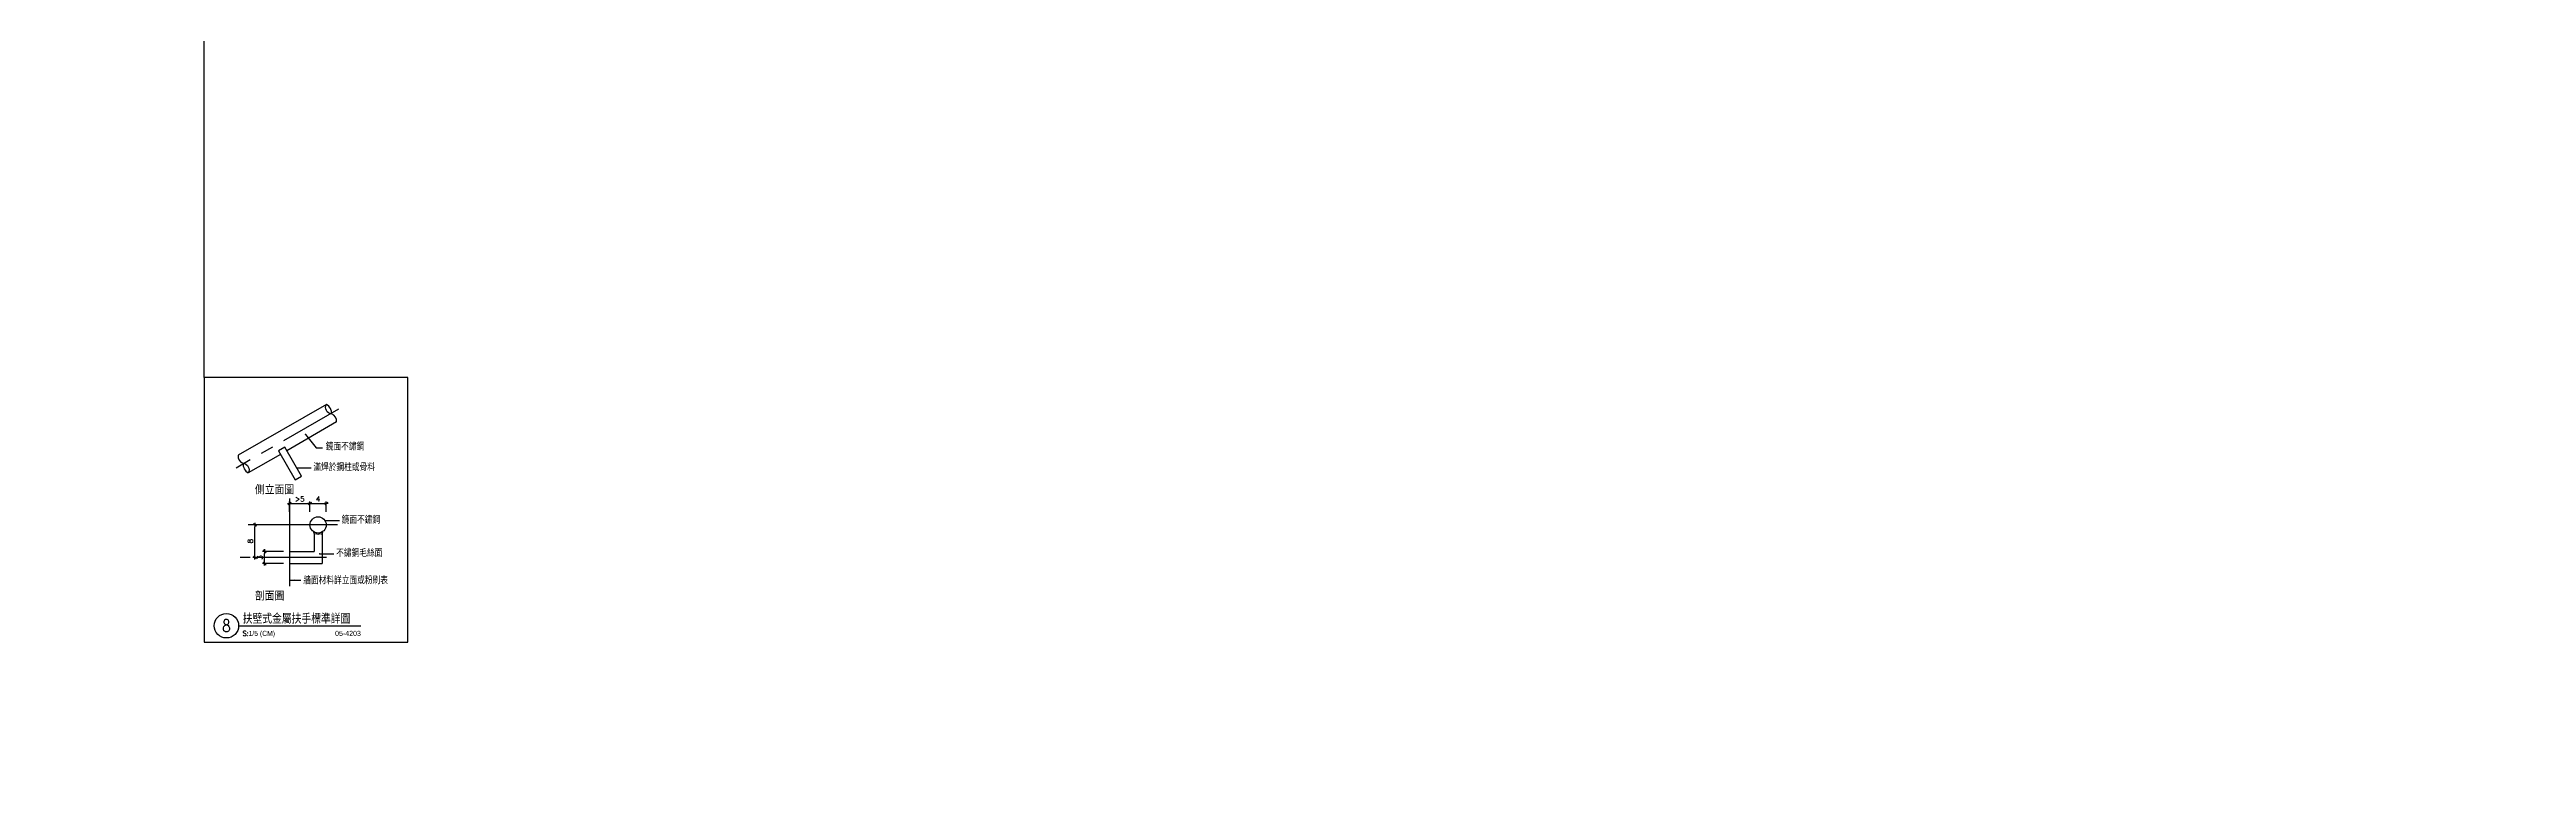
# Model space of a CAD drawing. Extents: x -8100 to 9725, y -5500 to 5149.
# Drawn here: x 2812 to 3420, y -50 to 131 of the extents above; entities that cross this region are included whole.
import ezdxf
from ezdxf.enums import TextEntityAlignment as Align
from ezdxf.xclip import XClip

# ---------------------------------------------------------------- set-up
doc = ezdxf.new("R2010")
doc.units = 0
doc.header["$LTSCALE"] = 50
doc.header["$XCLIPFRAME"] = 0
doc.linetypes.add('CENTER', pattern=[2, 1.25, -0.25, 0.25, -0.25])
for name, color, linetype in [('2', 2, 'Continuous'), ('D-2', 2, 'Continuous'), ('D-4', 4, 'Continuous'), ('D-CCL', 15, 'CENTER'), ('D-TXT', 4, 'Continuous'), ('DIM', 12, 'Continuous'), ('DN-CTXT', 2, 'Continuous'), ('DN-MARK', 2, 'Continuous'), ('DN-TXT', 2, 'Continuous'), ('ina', 4, 'Continuous'), ('inl', 12, 'Continuous'), ('INT', 4, 'Continuous'), ('XFa-10-FF1Stair$0$XFa-10$0$xFa-10$0$BEAM', 11, 'Continuous'), ('XFa-10-FF1Stair$0$XFa-10$0$xFa-10$0$WALL-V', 3, 'Continuous'), ('XREF', 7, 'Continuous')]:
    doc.layers.add(name, color=color, linetype=linetype)
doc.styles.add('CHINA', font='romans2.shx', dxfattribs={"bigfont": 'chineset.shx'})
doc.styles.add('D-CHINA', font='c2.shx', dxfattribs={"width": 0.8, "bigfont": 'chineset.shx'})
doc.styles.add('DIM', font='simplex.shx', dxfattribs={"bigfont": 'chineset.shx'})
doc.styles.get("Standard").update_dxf_attribs({"font": 'txt.shx', "bigfont": 'chineset.shx'})
doc.dimstyles.new('SLASHM$0', dxfattribs={"dimtxt": 2.5, "dimasz": 1.8, "dimexe": 1, "dimexo": 0, "dimgap": 1, "dimtad": 1, "dimdec": 1, "dimdsep": 46, "dimtxsty": 'Standard', "dimblk": 'SLASH', "dimblk1": 'SLASH', "dimblk2": 'SLASH', "dimsah": 1, "dimcen": 5, "dimdle": 5, "dimclre": 12, "dimclrt": 6, "dimadec": 0, "dimazin": 0, "dimtfac": 1, "dimtdec": 1, "dimtix": 1, "dimtmove": 0, "dimatfit": 3, "dimldrblk": 'SLASH', "dimfxl": 1, "dimtolj": 1, "dimtzin": 0, "dimarcsym": 0})

# ---------------------------------------------------------------- blocks, each defined once
blk = doc.blocks.new('XFa-10-FF1Stair')
at = {"layer": 'XFa-10-FF1Stair$0$XFa-10$0$xFa-10$0$BEAM'}
blk.add_line((3350, 30), (4210, 30), dxfattribs=at)
at = {"layer": 'XFa-10-FF1Stair$0$XFa-10$0$xFa-10$0$WALL-V'}
blk.add_line((550, -50), (4740, -50), dxfattribs=at)
blk = doc.blocks.new('SLASH')
blk.add_line((1, 0), (-1, 0))
at = {"color": 3}
blk.add_line((-0.7, -0.7), (0.7, 0.7), dxfattribs=at)
blk = doc.blocks.new('*D73')
at = {"layer": 'Defpoints', "color": 0, "transparency": 16777216}
for p in [(84, 126.1), (104, 136.1), (104, 126.1)]:
    blk.add_point(p, dxfattribs=at)
at = {"layer": 'DIM', "lineweight": -2, "transparency": 16777216}
for p, q in [((84, 128.1), (84, 138.1)), ((86, 136.1), (102, 136.1)), ((104, 128.1), (104, 138.1))]:
    blk.add_line(p, q, dxfattribs=at)
at = {"layer": 'DIM', "lineweight": -2, "transparency": 16777216, "xscale": 2, "yscale": 2, "zscale": 2, "rotation": 180}
blk.add_blockref('SLASH', (84, 136.1), dxfattribs=at)
at = {"layer": 'DIM', "lineweight": -2, "transparency": 16777216, "xscale": 2, "yscale": 2, "zscale": 2}
blk.add_blockref('SLASH', (104, 136.1), dxfattribs=at)
at = {"layer": 'DIM', "color": 6, "transparency": 16777216, "insert": (94, 140.6), "char_height": 5, "attachment_point": 5, "style": 'DIM'}
blk.add_mtext('\\A1;>5', dxfattribs=at)
blk = doc.blocks.new('CIR')
at = {"color": 0}
blk.add_line((1, 0), (-1, 0), dxfattribs=at)
at = {"color": 3}
blk.add_circle((0, 0), 0.5, dxfattribs=at)
blk = doc.blocks.new('na-dwg2')
at = {"layer": 'DN-MARK'}
blk.add_line((120, 0), (720, 0), dxfattribs=at)
blk.add_circle((60, 0), 60, dxfattribs=at)
at = {"layer": 'DN-CTXT', "style": 'CHINA', "width": 0.8}
blk.add_attdef('NO', text='', height=60, dxfattribs=at).set_placement((60, 0), align=Align.MIDDLE)
for tag, p in [('UP-LINE', (140, 70)), ('DN-LINE', (140, 10))]:
    blk.add_attdef(tag, p, '', height=50, dxfattribs=at)
at = {"layer": 'DN-TXT', "style": 'CHINA', "width": 0.8}
blk.add_text('S: ', height=25, dxfattribs=at).set_placement((140, -50))
blk.add_attdef('SCALE', (169, -50), '', height=25, dxfattribs=at)
at = {"layer": 'DN-TXT', "style": 'CHINA'}
blk.add_attdef('D-NUM', text='', height=25, dxfattribs=at).set_placement((720, -50), align=Align.RIGHT)
blk = doc.blocks.new('*D74')
at = {"layer": 'Defpoints', "color": 0, "transparency": 16777216}
for p in [(50, 115.1), (80, 115.1), (80, 83.1)]:
    blk.add_point(p, dxfattribs=at)
at = {"layer": 'DIM', "lineweight": -2, "transparency": 16777216}
for p, q in [((78, 115.1), (48, 115.1)), ((50, 85.1), (50, 113.1)), ((78, 83.1), (48, 83.1))]:
    blk.add_line(p, q, dxfattribs=at)
at = {"layer": 'DIM', "lineweight": -2, "transparency": 16777216, "xscale": 2, "yscale": 2, "zscale": 2}
for p, rotation in [((50, 115.1), 90), ((50, 83.1), 270)]:
    blk.add_blockref('SLASH', p, dxfattribs=dict(at, rotation=rotation))
at = {"layer": 'DIM', "color": 6, "transparency": 16777216, "insert": (45.5, 99.1), "char_height": 5, "attachment_point": 5, "rotation": 90, "style": 'DIM'}
blk.add_mtext('\\A1;8', dxfattribs=at)
blk = doc.blocks.new('*D75')
at = {"layer": 'Defpoints', "color": 0, "transparency": 16777216}
for p in [(59.5, 89.1), (80, 89.1), (80, 77.1)]:
    blk.add_point(p, dxfattribs=at)
at = {"layer": 'DIM', "lineweight": -2, "transparency": 16777216}
for p, q in [((78, 89.1), (57.5, 89.1)), ((78, 77.1), (57.5, 77.1)), ((59.5, 79.1), (59.5, 87.1))]:
    blk.add_line(p, q, dxfattribs=at)
at = {"layer": 'DIM', "lineweight": -2, "transparency": 16777216, "xscale": 2, "yscale": 2, "zscale": 2}
for p, rotation in [((59.5, 89.1), 90), ((59.5, 77.1), 270)]:
    blk.add_blockref('SLASH', p, dxfattribs=dict(at, rotation=rotation))
at = {"layer": 'DIM', "color": 6, "transparency": 16777216, "insert": (55, 83.1), "char_height": 5, "attachment_point": 5, "rotation": 90, "style": 'DIM'}
blk.add_mtext('\\A1;3', dxfattribs=at)
blk = doc.blocks.new('*D76')
at = {"layer": 'Defpoints', "color": 0, "transparency": 16777216}
for p in [(104, 126.1), (120, 136.1), (120, 126.1)]:
    blk.add_point(p, dxfattribs=at)
at = {"layer": 'DIM', "lineweight": -2, "transparency": 16777216}
for p, q in [((104, 128.1), (104, 138.1)), ((106, 136.1), (118, 136.1)), ((120, 128.1), (120, 138.1))]:
    blk.add_line(p, q, dxfattribs=at)
at = {"layer": 'DIM', "lineweight": -2, "transparency": 16777216, "xscale": 2, "yscale": 2, "zscale": 2, "rotation": 180}
blk.add_blockref('SLASH', (104, 136.1), dxfattribs=at)
at = {"layer": 'DIM', "lineweight": -2, "transparency": 16777216, "xscale": 2, "yscale": 2, "zscale": 2}
blk.add_blockref('SLASH', (120, 136.1), dxfattribs=at)
at = {"layer": 'DIM', "color": 6, "transparency": 16777216, "insert": (112, 140.6), "char_height": 5, "attachment_point": 5, "style": 'DIM'}
blk.add_mtext('\\A1;4', dxfattribs=at)
blk = doc.blocks.new('05-4203')
at = {"layer": '2'}
blk.add_line((84, 141.094), (84, 54.784), dxfattribs=at)
at = {"layer": 'D-2'}
for p, q in [((120.103, 233.568), (33.5, 183.568)), ((130.103, 216.248), (81.259, 188.048)), ((75.023, 184.448), (43.5, 166.248))]:
    blk.add_line(p, q, dxfattribs=at)
for points in [[(130.103, 216.248, 0.35650312), (125.15, 224.158, -0.52814922), (120.103, 233.568, -0.44485898)], [(33.5, 183.568, 0.35650312), (38.453, 175.657, -0.52814922), (43.5, 166.248, -0.44485898)]]:
    blk.add_lwpolyline(points, format="xyb", dxfattribs=at)
blk.add_lwpolyline([(73.023, 187.912), (89.423, 159.506), (95.659, 163.106), (79.259, 191.512)], close=True, dxfattribs=at)
blk.add_circle((112, 115.094), 8, dxfattribs=at)
for centre, start, end in [((115.763, 225.182), 353.776871, 62.64091), ((47.839, 174.634), 173.776871, 242.64091)]:
    blk.add_arc(centre, 9.442, start, end, dxfattribs=at)
at = {"layer": 'D-4'}
for p, q in [((108, 106.395), (108, 89.094)), ((116, 106.396), (116, 77.094)), ((84, 89.094), (108, 89.094)), ((84, 77.094), (116, 77.094))]:
    blk.add_line(p, q, dxfattribs=at)
at = {"layer": 'D-4', "linetype": 'ByBlock'}
blk.add_lwpolyline([(107.462, 108.183), (108, 106.395, 0.33276381), (108.699, 106.442, -0.2275455), (110.915, 106.442, 0.27132587), (113.131, 106.442, -0.30636175), (114.947, 106.442, 0.20493703), (116, 106.396), (116.538, 108.183)], format="xyb", dxfattribs=at)
at = {"layer": 'D-CCL'}
for p, q in [((132.031, 228.908), (31.572, 170.908)), ((131, 115.094), (35.413, 115.094)), ((120.4, 83.094), (35.413, 83.094))]:
    blk.add_line(p, q, dxfattribs=at)
at = {"layer": 'Defpoints'}
blk.add_lwpolyline([(0, 0), (200, 0), (200, 260), (0, 260)], close=True, dxfattribs=at)
at = {"layer": 'ina', "const_width": 0.75}
for points in [[(99.252, 204.05, 1), (100.002, 204.05, 1)], [(90.687, 171.068, 1), (91.437, 171.068, 1)], [(118.45, 119.28, 1), (119.2, 119.28, 1)], [(113.102, 86.672, 1), (113.852, 86.672, 1)]]:
    blk.add_lwpolyline(points, format="xyb", close=True, dxfattribs=at)
at = {"layer": 'ina'}
blk.add_lwpolyline([(84, 60.696, 0, 1.6, 0), (89, 60.696, 1.6, 1.6, 0)], format="xyseb", dxfattribs=at)
at = {"layer": 'inl'}
for p, q in [((91.062, 171.068), (105.097, 171.068)), ((118.825, 119.28), (132.86, 119.28)), ((113.477, 86.672), (127.512, 86.672)), ((84, 60.696), (94.944, 60.696))]:
    blk.add_line(p, q, dxfattribs=at)
blk.add_lwpolyline([(99.627, 204.05), (110.2, 190.774), (116.2, 190.774)], dxfattribs=at)
ref = blk.add_blockref('na-dwg2', (10, 16), dxfattribs=dict(xscale=0.2000000000000455, yscale=0.2000000000000455, zscale=0.2000000000000455))
ref.add_attrib('DN-LINE', '扶壁式金屬扶手標準詳圖', (38, 18), dxfattribs={"layer": 'DN-CTXT', "height": 10, "style": 'D-CHINA', "width": 0.8})
ref.add_attrib('SCALE', '1/5 (CM)', (43.711, 6), dxfattribs={"layer": 'DN-TXT', "height": 5, "style": 'D-CHINA', "width": 0.8})
ref.add_attrib('D-NUM', '05-4203', dxfattribs={"layer": 'DN-TXT', "height": 5, "style": 'D-CHINA'}).set_placement((154, 6), align=Align.RIGHT)
at = {"layer": 'D-TXT', "style": 'D-CHINA', "width": 0.8}
for s, p in [('鏡面不鏽鋼', (119.528, 188.424)), ('滿焊於鋼柱或骨料', (107.326, 168.084)), ('鏡面不鏽鋼', (135.09, 116.296)), ('不鏽鋼毛絲面', (129.741, 83.688)), ('牆面材料詳立面或粉刷表', (97.438, 56.923))]:
    blk.add_text(s, height=7, dxfattribs=at).set_placement(p)
at = {"layer": 'D-TXT', "style": 'D-CHINA'}
for s, p in [('側立面圖', (50, 145.212)), ('剖面圖', (50, 40.891))]:
    blk.add_text(s, height=8, dxfattribs=at).set_placement(p)
at = {"layer": 'DIM'}
for base, p1, p2, text, picture, middle in [((104, 136.094), (84, 126.094), (104, 126.094), '>5', '*D73', (94, 140.594)), ((120, 136.094), (104, 126.094), (120, 126.094), '4', '*D76', (112, 140.594))]:
    dim = blk.add_linear_dim(base=base, p1=p1, p2=p2, text=text, dimstyle='SLASHM$0', override={"dimtxt": 5, "dimasz": 2, "dimexe": 2, "dimexo": 2, "dimgap": 2, "dimdec": 2, "dimtxsty": 'DIM', "dimblk": 'CIR', "dimcen": 10, "dimdle": 2, "dimclrd": 256, "dimclre": 256, "dimtdec": 2, "dimtmove": 2}, dxfattribs=at)
    dim.commit()
    dim.dimension.update_dxf_attribs({"geometry": picture, "text_midpoint": middle})
for base, p1, p2, text, picture, middle in [((50, 115.094), (80, 83.094), (80, 115.094), '8', '*D74', (45.5, 99.094)), ((59.5, 89.094), (80, 77.094), (80, 89.094), '3', '*D75', (55, 83.094))]:
    dim = blk.add_linear_dim(base=base, p1=p1, p2=p2, angle=90, text=text, dimstyle='SLASHM$0', override={"dimtxt": 5, "dimasz": 2, "dimexe": 2, "dimexo": 2, "dimgap": 2, "dimdec": 2, "dimtxsty": 'DIM', "dimblk": 'CIR', "dimcen": 10, "dimdle": 2, "dimclrd": 256, "dimclre": 256, "dimtdec": 2, "dimtmove": 2}, dxfattribs=at)
    dim.commit()
    dim.dimension.update_dxf_attribs({"geometry": picture, "text_midpoint": middle})

msp = doc.modelspace()

# ---------------------------------------------------------------- linework, layer by layer
at = {"layer": 'Defpoints'}
msp.add_line((2850, 50), (2850, 2670), dxfattribs=at)

# ---------------------------------------------------------------- block references
at = {"xscale": 0.25, "yscale": 0.25, "zscale": 0.25}
msp.add_blockref('05-4203', (2850, -15), dxfattribs=at)
at = {"layer": 'XREF'}
ref = msp.add_blockref('XFa-10-FF1Stair', (0, 0), dxfattribs=at)
XClip(ref).set_block_clipping_path([(4000, -2500), (6500, 500)])

# ---------------------------------------------------------------- texts
at = {"layer": 'INT', "style": 'CHINA', "width": 0.8}
msp.add_text('8', height=3, dxfattribs=at).set_placement((2855.5, -11), align=Align.MIDDLE_CENTER)

doc.saveas('drawing.dxf')
